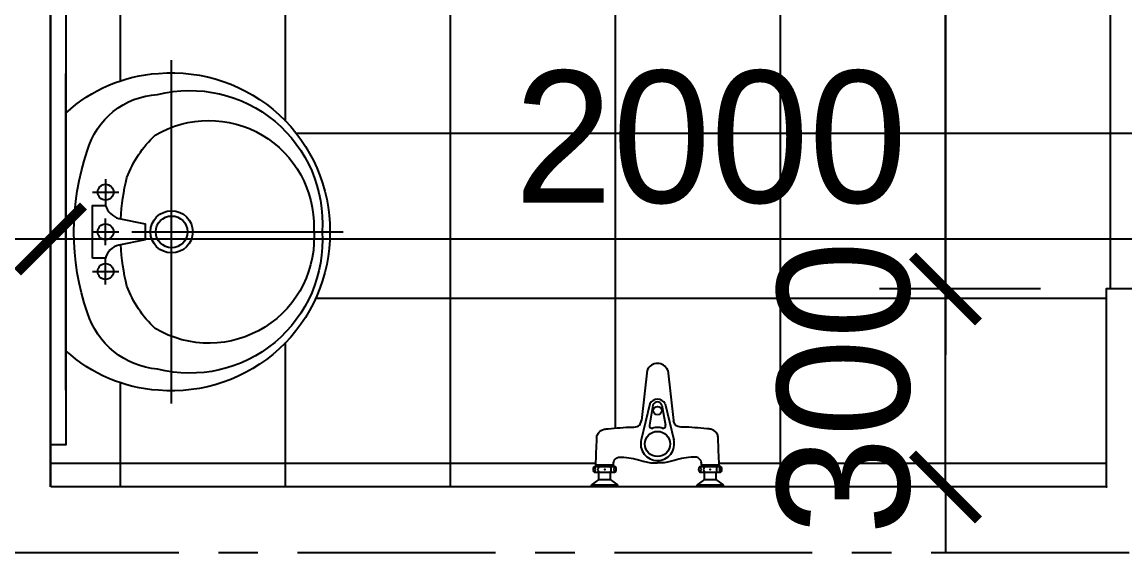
# Model space of a CAD drawing. Header units: inches. Extents: x -844707 to -690155, y -211546 to -175871.
# Drawn here: x -753425 to -751753, y -187413 to -186609 of the extents above; entities that cross this region are included whole.
import ezdxf

# ---------------------------------------------------------------- set-up
doc = ezdxf.new("R2010")
doc.units = ezdxf.units.IN
doc.header["$LTSCALE"] = 48
doc.header["$MEASUREMENT"] = 0
doc.linetypes.add('CENTER', pattern=[2, 1.25, -0.25, 0.25, -0.25])
for name, color, linetype in [('DWGSHARE.com-1HATCHCO-DWGSHARE.com', 8, 'Continuous'), ('DWGSHARE.com-DIM-DWGSHARE.com', 251, 'Continuous'), ('DWGSHARE.com-HATCH-DWGSHARE.com', 8, 'Continuous'), ('DWGSHARE.com-LAYER1-DWGSHARE.com', 150, 'Continuous'), ('DWGSHARE.com-truc-DWGSHARE.com', 250, 'CENTER'), ('DWGSHARE.com-TUONG-DWGSHARE.com', 7, 'Continuous')]:
    doc.layers.add(name, color=color, linetype=linetype)
doc.layers.add('DWGSHARE.com-DefPoints-DWGSHARE.com', color=7, linetype='Continuous', plot=False)
doc.styles.add('VNI-AVO', font='')
doc.styles.get('VNI-AVO').set_extended_font_data('VNI-Avo')
doc.dimstyles.new('tl1-100', dxfattribs={"dimtxt": 200, "dimasz": 100, "dimexe": 100, "dimexo": 100, "dimgap": 50, "dimtad": 1, "dimdec": 0, "dimzin": 0, "dimdsep": 46, "dimtxsty": 'VNI-AVO', "dimblk": 'ARCHTICK', "dimcen": 1, "dimdle": 100, "dimclrd": 256, "dimclre": 256, "dimclrt": 2, "dimadec": 0, "dimazin": 0, "dimtfac": 1, "dimtdec": 0, "dimtix": 1, "dimtofl": 0, "dimtmove": 2, "dimatfit": 3, "dimldrblk": 'ARCHTICK', "dimfxl": 1, "dimtolj": 2, "dimtzin": 0, "dimarcsym": 0})

# ---------------------------------------------------------------- blocks, each defined once
blk = doc.blocks.new('A$C070A4A40')
at = {"layer": 'DWGSHARE.com-1HATCHCO-DWGSHARE.com', "ltscale": 50}
for p, q in [((6349.998573841236, 12065.00065330022), (6349.998573841236, 10795.00065330022)), ((8254.998573841236, 12065.00065330022), (8254.998573841236, 10795.00065330022)), ((10159.99857384124, 12065.00065330022), (10159.99857384124, 10795.00065330022)), ((5714.998573841236, 11430.00065330022), (6984.998573841236, 11430.00065330022)), ((7619.998573841236, 11430.00065330022), (8889.998573841236, 11430.00065330022)), ((10794.99857384124, 11430.00065330022), (9524.998573841236, 11430.00065330022)), ((8254.998573841236, 10160.00065330022), (8254.998573841236, 0.000653300218982622)), ((-0.001426158763933927, 8255.000653300218), (16509.99857384124, 8255.000653300218))]:
    blk.add_line(p, q, dxfattribs=at)
for points in [[(13969.99857385824, 13335.00065331242, -0.1732137494637001), (15874.99857385824, 8890.000653312416, -0.441079261078038), (8254.998573858238, 635.0006533124164, -0.441079261078038), (634.9985738582385, 8890.000653312416, -0.1732137494637005), (2539.998573858238, 13335.00065331242)], [(6984.998573858238, 12065.00065331242), (9524.998573858238, 12065.00065331242), (9524.998573858238, 11430.00065331242, 0.2455222760892944), (8889.998573858238, 10795.00065331242), (8635.998573858238, 9525.000653312416), (7873.998573858238, 9525.000653312416), (7619.998573858238, 10795.00065331242, 0.2833922778870954), (6984.998573858238, 11430.00065331242), (6984.998573858238, 12065.00065331242)], [(8871.601774345609, 10703.01665575038, -0.04631926388348844), (10870.82922577229, 10402.92490344549, -0.1135143912509847), (12901.83834005992, 9046.263390816817, -0.5923117570974551), (8403.581775152876, 1416.14793913468, -0.610347886828073), (3608.158807656186, 9046.263390816448, -0.1135143912509925), (5639.167921944189, 10402.92490344549, -0.04631926388348475), (7638.395373370498, 10703.01665575038, -0.04631926388348475)]]:
    blk.add_lwpolyline(points, format="xyb", dxfattribs=at)
blk.add_lwpolyline([(634.9985738582385, 13335.00065331242), (15874.99857385824, 13335.00065331242)], dxfattribs=at)
blk.add_lwpolyline([(12139.69756246671, 12307.90095527898, -0.3234980610186996), (14857.47853521805, 8927.775558184876, -0.5095125823836514), (8254.998573859717, 1015.414896048044, -0.5097419610118206), (1653.654715152, 8932.27320101316, -0.3041567437952401), (4365.95059306004, 12306.41222831805, -0.1664175188573387)], format="xyb", close=True, dxfattribs=at)
for centre, radius in [((6349.998573841236, 11430.00065330022), 381), ((8254.998573841236, 11430.00065330022), 381), ((10159.99857384124, 11430.00065330022), 381), ((8254.998573841236, 8255.000653300218), 1016), ((8254.998573841236, 8255.000653300218), 762)]:
    blk.add_circle(centre, radius, dxfattribs=at)
blk = doc.blocks.new('LAVABO')
at = {"layer": 'DWGSHARE.com-1HATCHCO-DWGSHARE.com', "ltscale": 50}
blk.add_blockref('A$C070A4A40', (-8254.998573858238, -13335.00065331242), dxfattribs=at)
blk = doc.blocks.new('lvbguong')
at = {"layer": 'DWGSHARE.com-HATCH-DWGSHARE.com'}
blk.add_lwpolyline([(-9739.956704245531, 181432.7998897328), (-9716.689864729298, 181432.7998897328), (-9716.689864729298, 180756.3238991785), (-9739.956704245531, 180756.3238991785)], close=True, dxfattribs=at)
at = {"layer": 'DWGSHARE.com-LAYER1-DWGSHARE.com', "xscale": 0.03149606299120933, "yscale": 0.03149606299120933, "zscale": 0.03149606299120933, "rotation": 90}
blk.add_blockref('LAVABO', (-9716.689864729298, 181079.0613008783), dxfattribs=at)
blk = doc.blocks.new('voisenmb')
at = {"layer": 'DWGSHARE.com-HATCH-DWGSHARE.com', "ltscale": 3}
for p, q in [((-8418.427753910655, 182232.7998897329), (-8418.427753910655, 182229.4445421804)), ((-8418.427753910655, 182232.7998897329), (-8378.435954361805, 182232.7998897329)), ((-8418.427753910655, 182232.7998897329), (-8418.427753910655, 182229.4445421804)), ((-8418.427753910655, 182232.7998897329), (-8378.435954361805, 182232.7998897329)), ((-8418.427753910655, 182229.4445421804), (-8407.23185410339, 182221.6153931482)), ((-8418.427753910655, 182229.4445421804), (-8407.23185410339, 182221.6153931482)), ((-8407.23185410339, 182221.6153931482), (-8407.23185410339, 182210.3059384815)), ((-8407.23185410339, 182221.6153931482), (-8407.23185410339, 182210.3059384815)), ((-8389.631854168954, 182221.6153931482), (-8378.435954361805, 182229.4445421804)), ((-8389.631854168954, 182221.6153931482), (-8378.435954361805, 182229.4445421804)), ((-8389.631854168954, 182221.6153931482), (-8389.631854168954, 182210.3059384815)), ((-8389.631854168954, 182221.6153931482), (-8389.631854168954, 182210.3059384815)), ((-8378.435954361805, 182232.7998897329), (-8378.435954361805, 182229.4445421804)), ((-8378.435954361805, 182232.7998897329), (-8378.435954361805, 182229.4445421804)), ((-8258.427754506702, 182232.7998897329), (-8258.427754506702, 182229.4445421804)), ((-8258.427754506702, 182232.7998897329), (-8218.435954957851, 182232.7998897329)), ((-8258.427754506702, 182232.7998897329), (-8258.427754506702, 182229.4445421804)), ((-8258.427754506702, 182232.7998897329), (-8218.435954957851, 182232.7998897329)), ((-8258.427754506702, 182229.4445421804), (-8247.231854699436, 182221.6153931482)), ((-8258.427754506702, 182229.4445421804), (-8247.231854699436, 182221.6153931482)), ((-8247.231854699436, 182221.6153931482), (-8247.231854699436, 182210.3059384815)), ((-8247.231854699436, 182221.6153931482), (-8247.231854699436, 182210.3059384815)), ((-8229.631854765, 182221.6153931482), (-8218.435954957851, 182229.4445421804)), ((-8229.631854765, 182221.6153931482), (-8218.435954957851, 182229.4445421804)), ((-8229.631854765, 182221.6153931482), (-8229.631854765, 182210.3059384815)), ((-8229.631854765, 182221.6153931482), (-8229.631854765, 182210.3059384815)), ((-8218.435954957851, 182232.7998897329), (-8218.435954957851, 182229.4445421804)), ((-8218.435954957851, 182232.7998897329), (-8218.435954957851, 182229.4445421804)), ((-8411.885533272056, 182199.7063634517), (-8411.885533272056, 182202.3059384817)), ((-8411.885533272056, 182202.3059384817), (-8384.978175000288, 182202.3059384817)), ((-8411.885533272056, 182199.7063634517), (-8411.885533272056, 182202.3059384817)), ((-8411.885533272056, 182202.3059384817), (-8384.978175000288, 182202.3059384817)), ((-8384.978175000288, 182199.7063634517), (-8384.978175000288, 182202.3059384817)), ((-8384.978175000288, 182199.7063634517), (-8384.978175000288, 182202.3059384817)), ((-8251.885533868102, 182199.7063634517), (-8251.885533868102, 182202.3059384817)), ((-8251.885533868102, 182202.3059384817), (-8224.978175596334, 182202.3059384817)), ((-8251.885533868102, 182199.7063634517), (-8251.885533868102, 182202.3059384817)), ((-8251.885533868102, 182202.3059384817), (-8224.978175596334, 182202.3059384817)), ((-8224.978175596334, 182199.7063634517), (-8224.978175596334, 182202.3059384817)), ((-8224.978175596334, 182199.7063634517), (-8224.978175596334, 182202.3059384817)), ((-8411.885533272056, 182199.7063634517), (-8384.978175000288, 182199.7063634517)), ((-8411.885533272056, 182199.7063634517), (-8384.978175000288, 182199.7063634517)), ((-8251.885533868102, 182199.7063634517), (-8224.978175596334, 182199.7063634517)), ((-8251.885533868102, 182199.7063634517), (-8224.978175596334, 182199.7063634517)), ((-8329.90856144228, 182106.8400684103), (-8343.042264083866, 182161.2906147376)), ((-8329.90856144228, 182106.8400684103), (-8343.042264083866, 182161.2906147376)), ((-8306.95514742611, 182106.8400684103), (-8293.82144478464, 182161.2906147376)), ((-8306.95514742611, 182106.8400684103), (-8293.82144478464, 182161.2906147376)), ((-8325.261663617333, 182108.7007200802), (-8330.694565291284, 182139.0304770094)), ((-8325.261663617333, 182108.7007200802), (-8330.694565291284, 182139.0304770094)), ((-8311.602045251173, 182108.7007200802), (-8306.169143577223, 182139.0304770094)), ((-8311.602045251173, 182108.7007200802), (-8306.169143577223, 182139.0304770094)), ((-8333.982190474751, 182055.7597094376), (-8342.721130034188, 182132.3033892037)), ((-8333.982190474751, 182055.7597094376), (-8342.721130034188, 182132.3033892037)), ((-8302.881518393755, 182055.7597094376), (-8294.142578834319, 182132.3033892037)), ((-8302.881518393755, 182055.7597094376), (-8294.142578834319, 182132.3033892037))]:
    blk.add_line(p, q, dxfattribs=at)
at = {"layer": 'DWGSHARE.com-HATCH-DWGSHARE.com'}
for p, q in [((-8378.435954361688, 182229.4445421804), (-8418.427753910655, 182229.4445421804)), ((-8378.435954361688, 182229.4445421804), (-8418.427753910655, 182229.4445421804)), ((-8389.631854168954, 182221.6153931482), (-8407.23185410339, 182221.6153931482)), ((-8389.631854168954, 182221.6153931482), (-8407.23185410339, 182221.6153931482)), ((-8389.631854168954, 182221.6153931482), (-8407.23185410339, 182221.6153931482)), ((-8389.631854168954, 182221.6153931482), (-8407.23185410339, 182221.6153931482)), ((-8218.435954957735, 182229.4445421804), (-8258.427754506702, 182229.4445421804)), ((-8218.435954957735, 182229.4445421804), (-8258.427754506702, 182229.4445421804)), ((-8229.631854765, 182221.6153931482), (-8247.231854699436, 182221.6153931482)), ((-8229.631854765, 182221.6153931482), (-8247.231854699436, 182221.6153931482)), ((-8229.631854765, 182221.6153931482), (-8247.231854699436, 182221.6153931482)), ((-8229.631854765, 182221.6153931482), (-8247.231854699436, 182221.6153931482)), ((-8229.631854765, 182221.6153931482), (-8247.231854699436, 182221.6153931482)), ((-8229.631854765, 182221.6153931482), (-8247.231854699436, 182221.6153931482)), ((-8383.119484610972, 182210.3059384815), (-8413.744223661488, 182210.3059384815)), ((-8383.119484610972, 182210.3059384815), (-8413.744223661488, 182210.3059384815)), ((-8413.744223661488, 182202.3059384817), (-8383.119484610972, 182202.3059384817)), ((-8413.744223661488, 182202.3059384817), (-8383.119484610972, 182202.3059384817)), ((-8223.119485207018, 182210.3059384815), (-8253.744224257534, 182210.3059384815)), ((-8223.119485207018, 182210.3059384815), (-8253.744224257534, 182210.3059384815)), ((-8253.744224257534, 182202.3059384817), (-8223.119485207018, 182202.3059384817)), ((-8253.744224257534, 182202.3059384817), (-8223.119485207018, 182202.3059384817))]:
    blk.add_line(p, q, dxfattribs=at)
at = {"layer": 'DWGSHARE.com-HATCH-DWGSHARE.com', "ltscale": 3}
for centre, major_axis, ratio, start_param, end_param in [((-8409.89974251436, 182206.3059384816), (4.336057672453473, 4.336057672453473), 1, 1.798119213886276, 2.914269766498413), ((-8409.89974251436, 182206.3059384816), (4.336057672453473, 4.336057672453473), 1, 1.798119213886276, 2.914269766498413), ((-8413.744223661488, 182208.7059384815), (-1.131370847767287, 1.131370847767287), 0.9999999999883373, -0.7853981634032796, 0.2273228870741009), ((-8413.744223661488, 182208.7059384815), (-1.131370847767287, 1.131370847767287), 0.9999999999883373, -0.7853981634032796, 0.2273228870741009), ((-8413.744223661488, 182203.9059384816), (1.131370847738794, 1.131370847738794), 0.9999999999920501, 2.914269766485647, 3.926990816991216), ((-8413.744223661488, 182203.9059384816), (1.131370847738794, 1.131370847738794), 0.9999999999920501, 2.914269766485647, 3.926990816991216), ((-8418.395503327018, 182206.3059384816), (-4.039760360238543e-08, 6.132111578954691), 0.9999999962967494, 4.001768945719049, 5.423009001874574), ((-8418.395503327018, 182206.3059384816), (-4.039760360238543e-08, 6.132111578954691), 0.9999999962967494, 4.001768945719049, 5.423009001874574), ((-8402.358173042885, 182206.3059384816), (-4.039760360238543e-08, 6.132111578954691), 0.9999999962967494, 0.860176292129256, 2.281416348284781), ((-8402.358173042885, 182206.3059384816), (-4.039760360238543e-08, 6.132111578954691), 0.9999999962967494, 0.860176292129256, 2.281416348284781), ((-8394.358173072687, 182206.3059384816), (-4.039760360238543e-08, 6.132111578954691), 0.9999999962967494, 4.001768945719049, 5.423009001874574), ((-8394.358173072687, 182206.3059384816), (-4.039760360238543e-08, 6.132111578954691), 0.9999999962967494, 4.001768945719049, 5.423009001874574), ((-8378.468204945326, 182206.3059384816), (4.051575310638829e-08, 6.132111579004882), 0.9999999963075489, 0.8601763053313234, 2.28141636147276), ((-8378.468204945326, 182206.3059384816), (4.051575310638829e-08, 6.132111579004882), 0.9999999963075489, 0.8601763053313234, 2.28141636147276), ((-8383.119484610972, 182208.7059384815), (1.131370847794335, 1.131370847794335), 0.9999999998610783, 6.055862420077543, 7.068583470646495), ((-8383.119484610972, 182208.7059384815), (1.131370847794335, 1.131370847794335), 0.9999999998610783, 6.055862420077543, 7.068583470646495), ((-8383.119484610972, 182203.9059384816), (-1.131370847765842, 1.131370847765842), 0.9999999998647912, 2.35619449012474, 3.368915540721881), ((-8383.119484610972, 182203.9059384816), (-1.131370847765842, 1.131370847765842), 0.9999999998647912, 2.35619449012474, 3.368915540721881), ((-8386.9639657581, 182206.3059384816), (-4.33605767238902, 4.33605767238902), 0.9999999999999997, 3.368915540681173, 4.48506609329331), ((-8386.9639657581, 182206.3059384816), (-4.33605767238902, 4.33605767238902), 0.9999999999999997, 3.368915540681173, 4.48506609329331), ((-8249.899743110407, 182206.3059384816), (4.336057672453473, 4.336057672453473), 1, 1.798119213886276, 2.914269766498413), ((-8249.899743110407, 182206.3059384816), (4.336057672453473, 4.336057672453473), 1, 1.798119213886276, 2.914269766498413), ((-8253.744224257534, 182208.7059384815), (-1.131370847767287, 1.131370847767287), 0.9999999999883373, -0.7853981634032796, 0.2273228870741009), ((-8253.744224257534, 182208.7059384815), (-1.131370847767287, 1.131370847767287), 0.9999999999883373, -0.7853981634032796, 0.2273228870741009), ((-8253.744224257534, 182203.9059384816), (1.131370847738794, 1.131370847738794), 0.9999999999920501, 2.914269766485647, 3.926990816991216), ((-8253.744224257534, 182203.9059384816), (1.131370847738794, 1.131370847738794), 0.9999999999920501, 2.914269766485647, 3.926990816991216), ((-8258.395503923064, 182206.3059384816), (-4.039760360238543e-08, 6.132111578954691), 0.9999999962967494, 4.001768945719049, 5.423009001874574), ((-8258.395503923064, 182206.3059384816), (-4.039760360238543e-08, 6.132111578954691), 0.9999999962967494, 4.001768945719049, 5.423009001874574), ((-8242.358173638931, 182206.3059384816), (-4.039760360238543e-08, 6.132111578954691), 0.9999999962967494, 0.860176292129256, 2.281416348284781), ((-8242.358173638931, 182206.3059384816), (-4.039760360238543e-08, 6.132111578954691), 0.9999999962967494, 0.860176292129256, 2.281416348284781), ((-8234.358173668734, 182206.3059384816), (-4.039760360238543e-08, 6.132111578954691), 0.9999999962967494, 4.001768945719049, 5.423009001874574), ((-8234.358173668734, 182206.3059384816), (-4.039760360238543e-08, 6.132111578954691), 0.9999999962967494, 4.001768945719049, 5.423009001874574), ((-8218.468205541372, 182206.3059384816), (4.051575310638829e-08, 6.132111579004882), 0.9999999963075489, 0.8601763053313234, 2.28141636147276), ((-8218.468205541372, 182206.3059384816), (4.051575310638829e-08, 6.132111579004882), 0.9999999963075489, 0.8601763053313234, 2.28141636147276), ((-8223.119485207018, 182208.7059384815), (1.131370847794335, 1.131370847794335), 0.9999999998610783, 6.055862420077543, 7.068583470646495), ((-8223.119485207018, 182208.7059384815), (1.131370847794335, 1.131370847794335), 0.9999999998610783, 6.055862420077543, 7.068583470646495), ((-8223.119485207018, 182203.9059384816), (-1.131370847765842, 1.131370847765842), 0.9999999998647912, 2.35619449012474, 3.368915540721881), ((-8223.119485207018, 182203.9059384816), (-1.131370847765842, 1.131370847765842), 0.9999999998647912, 2.35619449012474, 3.368915540721881), ((-8226.963966354146, 182206.3059384816), (-4.33605767238902, 4.33605767238902), 0.9999999999999997, 3.368915540681173, 4.48506609329331), ((-8226.963966354146, 182206.3059384816), (-4.33605767238902, 4.33605767238902), 0.9999999999999997, 3.368915540681173, 4.48506609329331), ((-8318.760133312899, 182167.7547407692), (-0.003719224054591393, 25.13789234961144), 0.999999996301968, -0.01320744902894666, 1.844128568886087), ((-8318.760133312899, 182167.7547407692), (-0.003719224054591393, 25.13789234961144), 0.999999996301968, -0.01320744902894666, 1.844128568886087), ((-8318.431854434195, 182167.7547407692), (0.01740291895690562, 19.08185448678625), 0.9999999963089876, 1.571708340565867, 7.854893647745453), ((-8318.431854434195, 182167.7547407692), (0.01740291895690562, 19.08185448678625), 0.9999999963089876, 1.571708340565867, 7.854893647745453), ((-8318.103575555608, 182167.7547407692), (-0.01167825223462488, 25.13788991207406), 0.9999999963056362, 4.438444217709668, 6.29578023561553), ((-8318.103575555608, 182167.7547407692), (-0.01167825223462488, 25.13788991207406), 0.9999999963056362, 4.438444217709668, 6.29578023561553), ((-8326.757234648336, 182139.735762266), (-0.003074720903051859, 3.999998818130433), 0.9999999963286397, -0.2787937517337757, 1.747275598847809), ((-8326.757234648336, 182139.735762266), (-0.003074720903051859, 3.999998818130433), 0.9999999963286397, -0.2787937517337757, 1.747275598847809), ((-8318.760133312899, 182167.7547407692), (0.01747360512416516, 25.13788655176507), 0.9999999962554418, 2.864262692372325, 3.155347259961426), ((-8318.760133312899, 182167.7547407692), (0.01747360512416516, 25.13788655176507), 0.9999999962554418, 2.864262692372325, 3.155347259961426), ((-8318.103575555608, 182167.7547407692), (-0.01941314912716154, 25.13788512874267), 0.9999999962541081, 3.127760891012358, 3.41884545859724), ((-8318.103575555608, 182167.7547407692), (-0.01941314912716154, 25.13788512874267), 0.9999999962541081, 3.127760891012358, 3.41884545859724), ((-8310.106474220054, 182139.735762266), (-0.006013425837159931, 3.999995479731425), 0.999999996289328, 4.533637671014244, 6.559707021617484), ((-8310.106474220054, 182139.735762266), (-0.006013425837159931, 3.999995479731425), 0.999999996289328, 4.533637671014244, 6.559707021617484), ((-8318.431854434195, 182117.1713186051), (-0.002908337880095722, 6.399999338975638), 0.9999999963074501, 1.570341898987154, 7.85352720616674), ((-8318.431854434195, 182117.1713186051), (-0.002908337880095722, 6.399999338975638), 0.9999999963074501, 1.570341898987154, 7.85352720616674), ((-8318.431854434195, 182113.0492319319), (-1.405916129465536e-07, 13.04869787988718), 0.9999999963053419, 2.066721351893288, 4.21646393373754), ((-8318.431854434195, 182113.0492319319), (-1.405916129465536e-07, 13.04869787988718), 0.9999999963053419, 2.066721351893288, 4.21646393373754), ((-8318.431854434195, 182111.3401479527), (0.0218414929855807, 7.32204863855809), 0.9999999963034656, 1.9425564681888, 4.346594772625058), ((-8318.431854434195, 182111.3401479527), (0.0218414929855807, 7.32204863855809), 0.9999999963034656, 1.9425564681888, 4.346594772625058), ((-8318.431854434195, 182063.0268480774), (0.01858162362583796, 17.16461218598018), 0.9999999963005733, 2.009050613718533, 4.276299801078635), ((-8318.431854434195, 182063.0268480774), (0.01858162362583796, 17.16461218598018), 0.9999999963005733, 2.009050613718533, 4.276299801078635), ((-8318.431854434195, 182063.0268480774), (0.01858162362583796, 17.16461218598018), 0.9999999963005733, 2.009050613718533, 4.276299801078635)]:
    blk.add_ellipse(centre, major_axis=major_axis, ratio=ratio, start_param=start_param, end_param=end_param, dxfattribs=at)
for points, knots in [([(-8411.885533272056, 182199.7063634517), (-8411.3568278444, 182186.3066087126), (-8410.782835853403, 182171.7590903828), (-8410.279468364664, 182154.9910816082), (-8407.00592238328, 182149.3141584937), (-8400.54868993687, 182145.2254081364), (-8382.988759188913, 182143.7976394863), (-8366.425987000694, 182141.9638870417), (-8348.549596585217, 182142.1045166403), (-8343.938270911342, 182137.2988586941), (-8343.17559740832, 182134.1686440355), (-8342.721130034188, 182132.3033892037)], [0, 0, 0, 0, 2564.883919042859, 2784.580505607601, 3167.096669853544, 3757.053595977293, 4158.914697801068, 6489.176167133809, 7087.680095253955, 7332.065807162204, 7692.426365838738, 7692.426365838738, 7692.426365838738, 7692.426365838738]), ([(-8411.885533272056, 182199.7063634517), (-8411.3568278444, 182186.3066087126), (-8410.782835853403, 182171.7590903828), (-8410.279468364664, 182154.9910816082), (-8407.00592238328, 182149.3141584937), (-8400.54868993687, 182145.2254081364), (-8382.988759188913, 182143.7976394863), (-8366.425987000694, 182141.9638870417), (-8348.549596585217, 182142.1045166403), (-8343.938270911342, 182137.2988586941), (-8343.17559740832, 182134.1686440355), (-8342.721130034188, 182132.3033892037)], [0, 0, 0, 0, 2564.883919042859, 2784.580505607601, 3167.096669853544, 3757.053595977293, 4158.914697801068, 6489.176167133809, 7087.680095253955, 7332.065807162204, 7692.426365838738, 7692.426365838738, 7692.426365838738, 7692.426365838738]), ([(-8384.978175000288, 182199.7063634517), (-8385.014450738556, 182197.3549827253), (-8385.08277155552, 182192.9264511396), (-8378.811098117149, 182186.9603416247), (-8367.624241579673, 182187.7088702639), (-8353.477507516742, 182189.5325992894), (-8340.087279051775, 182194.2299383606), (-8328.93038662395, 182196.6478636817), (-8318.431854434195, 182196.3800874274)], [0, 0, 0, 0, 8.475037548489976, 15.96167351866265, 29.25567258013601, 47.96309110713862, 70.42258862113633, 93.83724269076883, 93.83724269076883, 93.83724269076883, 93.83724269076883]), ([(-8384.978175000288, 182199.7063634517), (-8385.014450738556, 182197.3549827253), (-8385.08277155552, 182192.9264511396), (-8378.811098117149, 182186.9603416247), (-8367.624241579673, 182187.7088702639), (-8353.477507516742, 182189.5325992894), (-8340.087279051775, 182194.2299383606), (-8328.93038662395, 182196.6478636817), (-8318.431854434195, 182196.3800874274)], [0, 0, 0, 0, 8.475037548489976, 15.96167351866265, 29.25567258013601, 47.96309110713862, 70.42258862113633, 93.83724269076883, 93.83724269076883, 93.83724269076883, 93.83724269076883]), ([(-8251.885533868102, 182199.7063634517), (-8251.84925812995, 182197.3549827253), (-8251.780937312986, 182192.9264511396), (-8258.052610751358, 182186.9603416247), (-8269.239467288833, 182187.7088702639), (-8283.386201351648, 182189.5325992894), (-8296.776429816731, 182194.2299383606), (-8307.933322244557, 182196.6478636817), (-8318.431854434195, 182196.3800874274)], [0, 0, 0, 0, 8.475037548489976, 15.96167351866265, 29.25567258013601, 47.96309110713862, 70.42258862113633, 93.83724269076883, 93.83724269076883, 93.83724269076883, 93.83724269076883]), ([(-8251.885533868102, 182199.7063634517), (-8251.84925812995, 182197.3549827253), (-8251.780937312986, 182192.9264511396), (-8258.052610751358, 182186.9603416247), (-8269.239467288833, 182187.7088702639), (-8283.386201351648, 182189.5325992894), (-8296.776429816731, 182194.2299383606), (-8307.933322244557, 182196.6478636817), (-8318.431854434195, 182196.3800874274)], [0, 0, 0, 0, 8.475037548489976, 15.96167351866265, 29.25567258013601, 47.96309110713862, 70.42258862113633, 93.83724269076883, 93.83724269076883, 93.83724269076883, 93.83724269076883]), ([(-8224.978175596334, 182199.7063634517), (-8225.506881024106, 182186.3066087126), (-8226.080873015104, 182171.7590903828), (-8226.584240503842, 182154.9910816082), (-8229.85778648511, 182149.3141584937), (-8236.31501893152, 182145.2254081364), (-8253.874949679477, 182143.7976394863), (-8270.437721867696, 182141.9638870417), (-8288.31411228329, 182142.1045166403), (-8292.925437957165, 182137.2988586941), (-8293.68811146007, 182134.1686440355), (-8294.142578834319, 182132.3033892037)], [0, 0, 0, 0, 2564.883919042859, 2784.580505607601, 3167.096669853544, 3757.053595977293, 4158.914697801069, 6489.176167133806, 7087.680095253955, 7332.065807162204, 7692.426365838738, 7692.426365838738, 7692.426365838738, 7692.426365838738]), ([(-8224.978175596334, 182199.7063634517), (-8225.506881024106, 182186.3066087126), (-8226.080873015104, 182171.7590903828), (-8226.584240503842, 182154.9910816082), (-8229.85778648511, 182149.3141584937), (-8236.31501893152, 182145.2254081364), (-8253.874949679477, 182143.7976394863), (-8270.437721867696, 182141.9638870417), (-8288.31411228329, 182142.1045166403), (-8292.925437957165, 182137.2988586941), (-8293.68811146007, 182134.1686440355), (-8294.142578834319, 182132.3033892037)], [0, 0, 0, 0, 2564.883919042859, 2784.580505607601, 3167.096669853544, 3757.053595977293, 4158.914697801069, 6489.176167133806, 7087.680095253955, 7332.065807162204, 7692.426365838738, 7692.426365838738, 7692.426365838738, 7692.426365838738])]:
    blk.add_open_spline(points, degree=3, knots=knots, dxfattribs=at)
for p in [(-8398.431854136172, 182206.3059384816), (-8238.431854732218, 182206.3059384816)]:
    blk.add_point(p, dxfattribs=at)
blk = doc.blocks.new('_ArchTick')
at = {"color": 0, "linetype": 'ByBlock', "const_width": 0.15}
blk.add_lwpolyline([(-0.5, -0.5), (0.5, 0.5)], dxfattribs=at)
blk = doc.blocks.new('*D639')
at = {"layer": 'DWGSHARE.com-DefPoints-DWGSHARE.com', "color": 0, "transparency": 16777216}
for p in [(-751880.4547968226, -185813.0686435668), (-752025.3223149175, -187013.0686435669), (-751781.3439092811, -187013.0686435669)]:
    blk.add_point(p, dxfattribs=at)
at = {"layer": 'DWGSHARE.com-DIM-DWGSHARE.com', "lineweight": -2, "transparency": 16777216}
for p, q in [((-752025.3223149175, -185713.0686435668), (-752025.3223149175, -187113.0686435669)), ((-751980.4547968226, -185813.0686435668), (-752125.3223149175, -185813.0686435668)), ((-751881.3439092811, -187013.0686435669), (-752125.3223149175, -187013.0686435669))]:
    blk.add_line(p, q, dxfattribs=at)
at = {"layer": 'DWGSHARE.com-DIM-DWGSHARE.com', "lineweight": -2, "transparency": 16777216, "xscale": 100, "yscale": 100, "zscale": 100}
for p, rotation in [((-752025.3223149175, -185813.0686435668), 90), ((-752025.3223149175, -187013.0686435669), 270)]:
    blk.add_blockref('_ArchTick', p, dxfattribs=dict(at, rotation=rotation))
at = {"layer": 'DWGSHARE.com-DIM-DWGSHARE.com', "color": 2, "transparency": 16777216, "insert": (-752182.6388526749, -186150.7681257566), "char_height": 200, "attachment_point": 5, "rotation": 90, "style": 'VNI-AVO'}
blk.add_mtext('\\A2;1200', dxfattribs=at)
blk = doc.blocks.new('*D640')
at = {"layer": 'DWGSHARE.com-DefPoints-DWGSHARE.com', "color": 0, "transparency": 16777216}
for p in [(-751781.3439092811, -187013.0686435669), (-752025.3223149175, -187313.0686435668), (-751781.3439092811, -187313.0686435668)]:
    blk.add_point(p, dxfattribs=at)
at = {"layer": 'DWGSHARE.com-DIM-DWGSHARE.com', "lineweight": -2, "transparency": 16777216}
for p, q in [((-752025.3223149175, -187013.0686435669), (-752025.3223149175, -186913.0686435669)), ((-751881.3439092811, -187013.0686435669), (-752125.3223149175, -187013.0686435669)), ((-751881.3439092811, -187313.0686435668), (-752125.3223149175, -187313.0686435668)), ((-752025.3223149175, -187313.0686435668), (-752025.3223149175, -187413.0686435668))]:
    blk.add_line(p, q, dxfattribs=at)
at = {"layer": 'DWGSHARE.com-DIM-DWGSHARE.com', "lineweight": -2, "transparency": 16777216, "xscale": 100, "yscale": 100, "zscale": 100}
for p, rotation in [((-752025.3223149175, -187013.0686435669), 270), ((-752025.3223149175, -187313.0686435668), 90)]:
    blk.add_blockref('_ArchTick', p, dxfattribs=dict(at, rotation=rotation))
at = {"layer": 'DWGSHARE.com-DIM-DWGSHARE.com', "color": 2, "transparency": 16777216, "insert": (-752178.835828431, -187163.0686435669), "char_height": 200, "attachment_point": 5, "rotation": 90, "style": 'VNI-AVO'}
blk.add_mtext('\\A2;300', dxfattribs=at)
blk = doc.blocks.new('*D641')
at = {"layer": 'DWGSHARE.com-DefPoints-DWGSHARE.com', "color": 0, "transparency": 16777216}
for p in [(-751380.9897201306, -186937.4988338948), (-753381.2541335477, -187229.7561435668), (-751380.9897201306, -187229.7561435668)]:
    blk.add_point(p, dxfattribs=at)
at = {"layer": 'DWGSHARE.com-DIM-DWGSHARE.com', "lineweight": -2, "transparency": 16777216}
for p, q in [((-753381.2541335477, -187129.7561435668), (-753381.2541335477, -186837.4988338948)), ((-751380.9897201306, -187129.7561435668), (-751380.9897201306, -186837.4988338948)), ((-753481.2541335477, -186937.4988338948), (-751280.9897201306, -186937.4988338948))]:
    blk.add_line(p, q, dxfattribs=at)
at = {"layer": 'DWGSHARE.com-DIM-DWGSHARE.com', "lineweight": -2, "transparency": 16777216, "xscale": 100, "yscale": 100, "zscale": 100, "rotation": 180}
blk.add_blockref('_ArchTick', (-753381.2541335477, -186937.4988338948), dxfattribs=at)
at = {"layer": 'DWGSHARE.com-DIM-DWGSHARE.com', "lineweight": -2, "transparency": 16777216, "xscale": 100, "yscale": 100, "zscale": 100}
blk.add_blockref('_ArchTick', (-751380.9897201306, -186937.4988338948), dxfattribs=at)
at = {"layer": 'DWGSHARE.com-DIM-DWGSHARE.com', "color": 2, "transparency": 16777216, "insert": (-752381.1219268391, -186783.9853203813), "char_height": 200, "attachment_point": 5, "style": 'VNI-AVO'}
blk.add_mtext('\\A2;2000', dxfattribs=at)

msp = doc.modelspace()

# ---------------------------------------------------------------- hatches: boundary and pattern name
at = {"layer": 'DWGSHARE.com-HATCH-DWGSHARE.com'}
h = msp.add_hatch(dxfattribs=at)
h.set_pattern_fill('ANSI37', color=256, scale=2000, angle=45, style=0)
h.set_pattern_definition([(90, (-525.3223149174592, 3222.636664771126), (-250, 4.263256414560601e-14), []), (180, (-525.3223149174592, 3222.636664771126), (-4.263256414560601e-14, -250), [])])
edge = h.paths.add_edge_path()
edge.add_line((-751380.9897201306, -185813.0686435668), (-752581.1618932809, -185813.0686435668))
edge.add_line((-752581.1618932809, -185813.0686435668), (-752581.1618932809, -185800.5512591285))
edge.add_line((-752581.1618932809, -185800.5512591285), (-752607.4066779494, -185800.5512591285))
edge.add_arc((-753254.7780331059, -185800.5512591285), 647.3713551565554, 273.098579339814, 359.9999999999974, ccw=False)
edge.add_line((-753219.7849868813, -186446.9761644293), (-753254.7780331059, -186446.9761644293))
edge.add_line((-753254.7780331059, -186446.9761644293), (-753254.7780331058, -186429.4796413169))
edge.add_line((-753254.7780331058, -186429.4796413169), (-753263.5262946622, -186429.479641317))
edge.add_line((-753263.5262946622, -186429.479641317), (-753263.5262946622, -186433.853772095))
edge.add_line((-753263.5262946622, -186433.853772095), (-753289.7710793307, -186438.2279028731))
edge.add_line((-753289.7710793307, -186438.2279028731), (-753294.1452101087, -186438.2279028731))
edge.add_line((-753294.1452101087, -186438.2279028731), (-753294.1452101087, -186403.2348566484))
edge.add_line((-753294.1452101087, -186403.2348566484), (-753289.7710793307, -186403.2348566484))
edge.add_line((-753289.7710793307, -186403.2348566484), (-753263.526294662, -186407.6089874265))
edge.add_line((-753263.526294662, -186407.6089874265), (-753263.5262946619, -186411.9831182046))
edge.add_line((-753263.5262946619, -186411.9831182046), (-753254.7780331059, -186411.9831182046))
edge.add_line((-753254.7780331059, -186411.9831182046), (-753254.7780331059, -186394.4865950923))
edge.add_line((-753254.7780331059, -186394.4865950923), (-753254.7780331059, -185853.0408284655))
edge.add_line((-753254.7780331059, -185853.0408284655), (-753254.7780331059, -185800.5512591285))
edge.add_line((-753254.7780331059, -185800.5512591285), (-753281.2541335478, -185800.5512591285))
edge.add_line((-753281.2541335478, -185800.5512591285), (-753281.2541335477, -185813.0686435668))
edge.add_line((-753281.2541335477, -185813.0686435668), (-753381.2541335477, -185813.0686435668))
edge.add_line((-753381.2541335477, -185813.0686435668), (-753381.2541335478, -186572.9242424973))
edge.add_line((-753381.2541335478, -186572.9242424973), (-753357.9872940315, -186572.9242424973))
edge.add_line((-753357.9872940315, -186572.9242424973), (-753357.9872940315, -186746.6628313571))
edge.add_arc((-753203.987294036, -186912.6628313522), 226.4332131049156, 93.54476645558009, 132.8524145717173, ccw=False)
edge.add_arc((-753197.5525114274, -186925.3584835257), 239.5687682141677, -0.31195215986178937, 94.89317224512928, ccw=False)
edge.add_arc((-753197.5525114274, -186927.9671791779), 239.5687682141677, -94.89317224515707, 0.31195215986178937, ccw=False)
edge.add_arc((-753203.9872940358, -186940.6628313514), 226.4332131049152, 227.1475854282777, 266.455233544361, ccw=False)
edge.add_line((-753357.9872940314, -187106.6628313465), (-753357.9872940315, -187249.4002330516))
edge.add_line((-753357.9872940315, -187249.4002330516), (-753381.2541335477, -187249.4002330517))
edge.add_line((-753381.2541335477, -187249.4002330517), (-753381.2541335477, -187313.0686435668))
edge.add_line((-753381.2541335477, -187313.0686435668), (-752561.733028489, -187313.0686435668))
edge.add_line((-752561.733028489, -187313.0686435668), (-752561.7330284893, -187309.7132960144))
edge.add_line((-752561.7330284893, -187309.7132960144), (-752550.5371286821, -187301.8841469822))
edge.add_line((-752550.5371286821, -187301.8841469822), (-752550.537128682, -187290.3633007171))
edge.add_ellipse((-752545.8108097783, -187286.5746923155), major_axis=(-4.039760360238543e-08, 6.132111578954691), ratio=0.9999999962967494, start_angle=49.28447117621852, end_angle=130.7155280688662, ccw=False)
edge.add_line((-752550.4586901831, -187282.5746923157), (-752555.1908078506, -187282.5746923156))
edge.add_line((-752555.1908078506, -187282.5746923156), (-752555.1908078507, -187279.9751172896))
edge.add_spline(control_points=[(-752555.1908078507, -187279.9751172857), (-752554.6621024229, -187266.5753625466), (-752554.0881104319, -187252.0278442167), (-752553.5847429432, -187235.2598354422), (-752550.3111969619, -187229.5829123277), (-752543.8539645155, -187225.4941619703), (-752526.2940337675, -187224.0663933203), (-752509.7312615793, -187222.2326408756), (-752491.8548711637, -187222.3732704743), (-752487.2435454899, -187217.567612528), (-752486.480871987, -187214.4373978694), (-752486.0264046127, -187212.5721430377)], knot_values=[0, 0, 0, 0, 2564.883919042859, 2784.580505607601, 3167.096669853544, 3757.053595977293, 4158.914697801069, 6489.176167133806, 7087.680095253955, 7332.065807162204, 7692.426365838738, 7692.426365838738, 7692.426365838738, 7692.426365838738], degree=3, periodic=0)
edge.add_line((-752486.0264046128, -187212.5721430374), (-752477.2874650533, -187136.0284632717))
edge.add_ellipse((-752461.7371290128, -187143.2956019114), major_axis=(0.01858239943443254, 17.1646121851403), ratio=0.9999999963005736, start_angle=-64.88987641609742, end_angle=65.01393312410221, ccw=False)
edge.add_line((-752446.1867929724, -187136.0284632713), (-752437.4478534126, -187212.5721430384))
edge.add_spline(control_points=[(-752437.4478534128, -187212.5721430377), (-752436.9933860387, -187214.4373978694), (-752436.2307125357, -187217.567612528), (-752431.6193868618, -187222.3732704743), (-752413.7429964463, -187222.2326408756), (-752397.1802242581, -187224.0663933203), (-752379.6202935101, -187225.4941619703), (-752373.1630610637, -187229.5829123277), (-752369.8895150824, -187235.2598354422), (-752369.3861475936, -187252.0278442167), (-752368.8121556026, -187266.5753625466), (-752368.283450175, -187279.9751172857)], knot_values=[0, 0, 0, 0, 360.3605586765343, 604.7462705847829, 1203.250198704929, 3533.51166803767, 3935.372769861445, 4525.329695985194, 4907.845860231137, 5127.542446795878, 7692.426365838738, 7692.426365838738, 7692.426365838738, 7692.426365838738], degree=3, periodic=0)
edge.add_ellipse((-752366.4247597855, -187284.1746923156), major_axis=(-1.13137084777203, 1.13137084777203), ratio=0.9999999999379369, start_angle=256.9753579844337, end_angle=314.8783840200901, ccw=False)
edge.add_ellipse((-752370.2692409327, -187286.5746923155), major_axis=(4.33605767245176, 4.33605767245176), ratio=1, start_angle=283.02464201681016, end_angle=346.9753579831899, ccw=False)
edge.add_ellipse((-752366.4247597855, -187288.9746923154), major_axis=(1.131370847755333, 1.131370847755333), ratio=0.999999999972592, start_angle=225.0000000007852, end_angle=283.02464201423413, ccw=False)
edge.add_ellipse((-752361.77348012, -187286.5746923155), major_axis=(-4.039760360238543e-08, 6.132111578954691), ratio=0.9999999962967494, start_angle=49.28447117621854, end_angle=130.7155280688662)
edge.add_line((-752366.4213605248, -187290.5746923154), (-752372.9371293437, -187290.5746923154))
edge.add_line((-752372.9371293437, -187290.5746923154), (-752372.9371293435, -187301.8841469822))
edge.add_line((-752372.9371293435, -187301.8841469822), (-752361.7412295364, -187309.7132960143))
edge.add_line((-752361.7412295364, -187309.7132960143), (-752361.7412295365, -187313.0686435668))
edge.add_line((-752361.7412295365, -187313.0686435668), (-751781.3439092811, -187313.0686435668))
edge.add_line((-751781.3439092811, -187313.0686435668), (-751781.3439092811, -187013.0686435668))
edge.add_line((-751781.3439092811, -187013.0686435668), (-751380.9897201307, -187013.0686435669))
edge.add_line((-751380.9897201307, -187013.0686435669), (-751380.9897201306, -185813.0686435668))
edge = h.paths.add_edge_path(flags=17)
edge.add_ellipse((-752557.04949824, -187284.1746923156), major_axis=(-1.131370847773287, 1.131370847773287), ratio=0.9999999999306111, start_angle=-44.87838402473712, end_angle=13.02464201854361)
edge.add_ellipse((-752553.2050170929, -187286.5746923155), major_axis=(4.336057672412897, 4.336057672412897), ratio=1, start_angle=103.0246420172715, end_angle=166.9753579827285)
edge.add_ellipse((-752557.04949824, -187288.9746923154), major_axis=(1.13137084780799, 1.13137084780799), ratio=0.9999999998385896, start_angle=166.9753579820668, end_angle=224.878384029159)
edge.add_ellipse((-752561.7007779056, -187286.5746923155), major_axis=(4.051575310638829e-08, 6.132111579004882), ratio=0.9999999963075489, start_angle=229.2844719326413, end_angle=310.7155288244818, ccw=False)

# ---------------------------------------------------------------- linework, layer by layer
at = {"layer": 'DWGSHARE.com-truc-DWGSHARE.com', "ltscale": 5}
msp.add_line((-733027.0994562515, -187413.0686435668), (-759551.9817908711, -187413.0686435668), dxfattribs=at)
at = {"layer": 'DWGSHARE.com-TUONG-DWGSHARE.com'}
for p, q in [((-753381.2541335477, -187313.0686435668), (-753381.2541335477, -185813.0686435668)), ((-753381.2541335477, -185813.0686435668), (-753381.2541335477, -187313.0686435668)), ((-751380.9897201306, -187013.0686435669), (-751781.3439092811, -187013.0686435669)), ((-751781.3439092811, -187313.0686435668), (-751781.3439092811, -187013.0686435669)), ((-751781.3439092811, -187313.0686435668), (-753380.9897201306, -187313.0686435668))]:
    msp.add_line(p, q, dxfattribs=at)

# ---------------------------------------------------------------- block references
at = {"layer": 'DWGSHARE.com-HATCH-DWGSHARE.com'}
msp.add_blockref('lvbguong', (-743641.2974293021, -368005.7241322301), dxfattribs=at)
at = {"layer": 'DWGSHARE.com-HATCH-DWGSHARE.com', "rotation": 180}
msp.add_blockref('voisenmb', (-760780.168983447, -5080.268753833952), dxfattribs=at)

# ---------------------------------------------------------------- dimensions: what is measured, and where the dimension line sits
at = {"layer": 'DWGSHARE.com-DIM-DWGSHARE.com'}
dim = msp.add_linear_dim(base=(-752025.3223149175, -187013.0686435669), p1=(-751880.4547968226, -185813.0686435668), p2=(-751781.3439092811, -187013.0686435669), angle=90, dimstyle='tl1-100', dxfattribs=at)
dim.commit()
dim.dimension.update_dxf_attribs({"geometry": '*D639', "text_midpoint": (-752182.6388526749, -186150.7681257566), "dimtype": 160})
dim = msp.add_linear_dim(base=(-751380.9897201306, -186937.4988338948), p1=(-753381.2541335477, -187229.7561435668), p2=(-751380.9897201306, -187229.7561435668), dimstyle='tl1-100', dxfattribs=at)
dim.commit()
dim.dimension.update_dxf_attribs({"geometry": '*D641', "text_midpoint": (-752381.1219268391, -186783.9853203813)})
dim = msp.add_linear_dim(base=(-752025.3223149175, -187313.0686435668), p1=(-751781.3439092811, -187013.0686435669), p2=(-751781.3439092811, -187313.0686435668), angle=90, dimstyle='tl1-100', dxfattribs=at)
dim.commit()
dim.dimension.update_dxf_attribs({"geometry": '*D640', "text_midpoint": (-752178.835828431, -187163.0686435669)})

doc.saveas('drawing.dxf')
